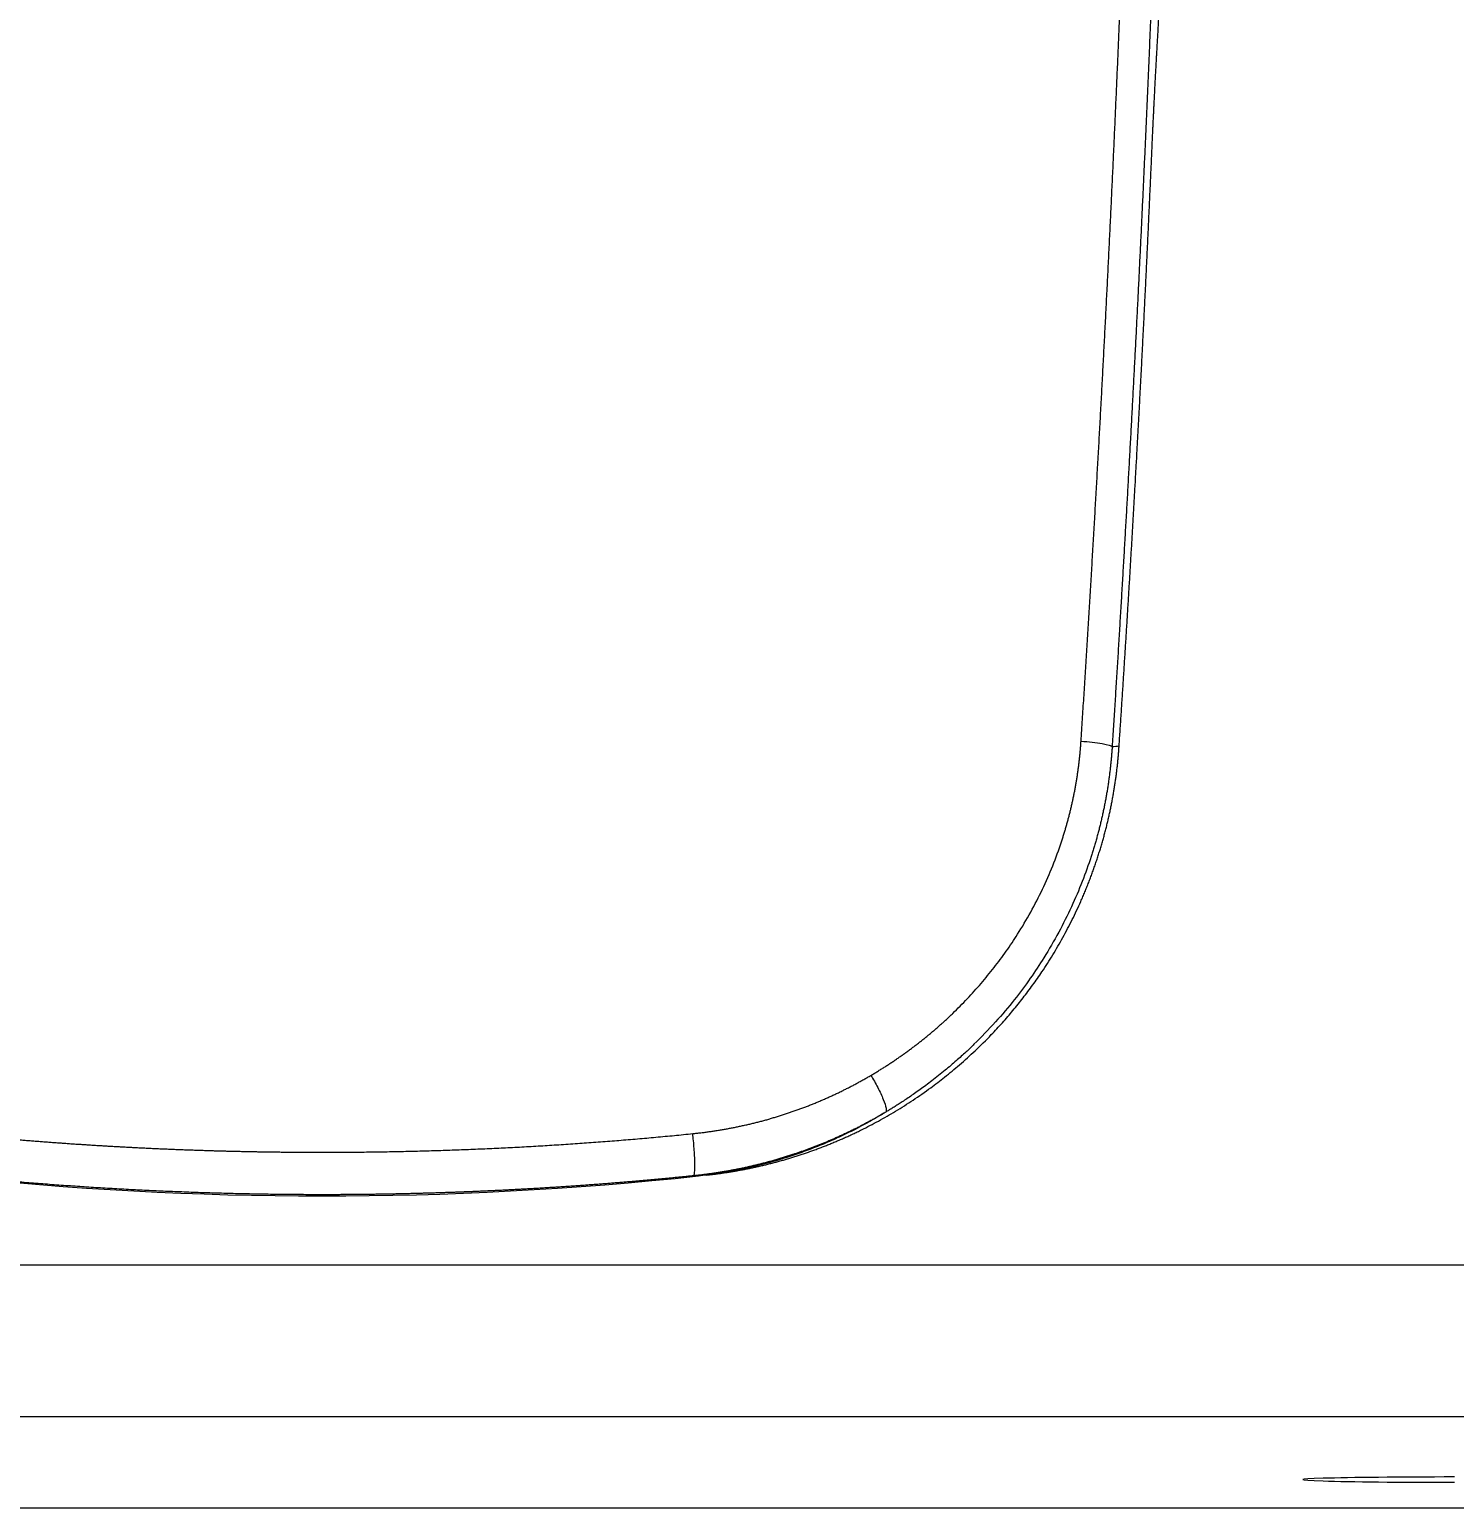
# Model space of a CAD drawing. Header units: millimetres. Extents: x 14183 to 14777, y -4239 to -3399.
# Drawn here: x 14407.96 to 14417.36, y -3938.98 to -3929.22 of the extents above; entities that cross this region are included whole.
import ezdxf

# ---------------------------------------------------------------- set-up
doc = ezdxf.new("R2010")
doc.units = ezdxf.units.MM
doc.header["$LTSCALE"] = 0.1
doc.layers.get('0').update_dxf_attribs({"lineweight": 15})
doc.layers.add('DIM', color=3, linetype='Continuous', lineweight=9)
doc.styles.add('ARIAL', font='arial.ttf')
doc.dimstyles.new('사본 ISO-25', dxfattribs={"dimtxt": 4, "dimasz": 3.5, "dimexe": 0.5, "dimexo": 0.625, "dimgap": 1.5, "dimtad": 1, "dimtih": 1, "dimtoh": 1, "dimdec": 1, "dimlfac": 4, "dimdsep": 46, "dimtxsty": 'ARIAL', "dimcen": 0, "dimclrd": 3, "dimclre": 3, "dimclrt": 3, "dimadec": 1, "dimazin": 0, "dimtfac": 1, "dimtdec": 1, "dimtmove": 0, "dimatfit": 3, "dimfxl": 1.25, "dimtfill": 1, "dimarcsym": 0})

# ---------------------------------------------------------------- blocks, each defined once
blk = doc.blocks.new('*D59')
at = {"layer": 'Defpoints', "color": 0, "transparency": 16777216}
for p in [(14392.1947, -3643.2869), (14495.7345, -4145.3429), (14510.029, -4145.3429)]:
    blk.add_point(p, dxfattribs=at)
at = {"layer": 'DIM', "color": 3, "lineweight": -2, "transparency": 16777216}
for p, q in [((14392.8197, -3643.2869), (14510.529, -3643.2869)), ((14510.029, -3646.7869), (14510.029, -3891.3741)), ((14510.029, -4141.8429), (14510.029, -3899.6183)), ((14496.3595, -4145.3429), (14510.529, -4145.3429))]:
    blk.add_line(p, q, dxfattribs=at)
at = {"layer": 'DIM', "color": 3, "transparency": 16777216}
for points in [[(14509.4457, -3646.7869), (14510.6124, -3646.7869), (14510.029, -3643.2869)], [(14509.4457, -4141.8429), (14510.6124, -4141.8429), (14510.029, -4145.3429)]]:
    blk.add_solid(points, dxfattribs=at)
at = {"layer": 'DIM', "color": 3, "transparency": 16777216, "insert": (14510.029, -3895.4962), "char_height": 4, "attachment_point": 5, "style": 'ARIAL', "bg_fill": 3, "box_fill_scale": 1.1, "bg_fill_color": 256, "bg_fill_true_color": 13158600, "bg_fill_transparency": 0}
blk.add_mtext('(2280)', dxfattribs=at)
blk = doc.blocks.new('*D47')
at = {"layer": 'Defpoints', "color": 0, "transparency": 16777216}
for p in [(14421.268, -3911.1458), (14376.6312, -4145.3429), (14472.5793, -4145.3429)]:
    blk.add_point(p, dxfattribs=at)
at = {"layer": 'DIM', "color": 3, "lineweight": -2, "transparency": 16777216}
for p, q in [((14421.893, -3911.1458), (14473.0793, -3911.1458)), ((14472.5793, -3914.6458), (14472.5793, -4024.7021)), ((14472.5793, -4141.8429), (14472.5793, -4031.7866)), ((14377.2562, -4145.3429), (14473.0793, -4145.3429))]:
    blk.add_line(p, q, dxfattribs=at)
at = {"layer": 'DIM', "color": 3, "transparency": 16777216}
for points in [[(14471.9959, -3914.6458), (14473.1626, -3914.6458), (14472.5793, -3911.1458)], [(14471.9959, -4141.8429), (14473.1626, -4141.8429), (14472.5793, -4145.3429)]]:
    blk.add_solid(points, dxfattribs=at)
at = {"layer": 'DIM', "color": 3, "transparency": 16777216, "insert": (14472.5793, -4028.2444), "char_height": 4, "attachment_point": 5, "style": 'ARIAL', "bg_fill": 3, "box_fill_scale": 1.1, "bg_fill_color": 256, "bg_fill_true_color": 13158600, "bg_fill_transparency": 0}
blk.add_mtext('977.5', dxfattribs=at)

msp = doc.modelspace()

# ---------------------------------------------------------------- dimensions: what is measured, and where the dimension line sits
at = {"layer": 'DIM'}
dim = msp.add_linear_dim(base=(14510.029, -4145.3429), p1=(14392.1947, -3643.2869), p2=(14495.7345, -4145.3429), angle=90, text='(2280)', dimstyle='사본 ISO-25', override={"dimtad": 0}, dxfattribs=at)
dim.commit()
dim.dimension.update_dxf_attribs({"geometry": '*D59', "text_midpoint": (14510.029, -3895.4962), "dimtype": 160})

# ---------------------------------------------------------------- next in the draw order: linework, layer by layer
at = {"linetype": 'Continuous', "lineweight": 13}
for p, q in [((14420.5986, -3937.3689), (14300.239, -3937.3689)), ((14420.5986, -3937.3689), (14300.239, -3937.3689)), ((14300.239, -3938.3687), (14420.5986, -3938.3687)), ((14423.6599, -3938.9734), (14390.2113, -3938.9734))]:
    msp.add_line(p, q, dxfattribs=at)
msp.add_arc((14409.8902, -3913.5381), 23.3751, 263.88858, 276.09294, dxfattribs=at)
msp.add_ellipse((14417.3596, -3938.7854), major_axis=(1, 0), ratio=0.017452, start_param=1.570796, end_param=4.712389, dxfattribs=at)
msp.add_ellipse((14417.3596, -3938.7854), major_axis=(1, 0), ratio=0.017452, start_param=1.570796, end_param=4.712389, dxfattribs=at)
for points, knots in [([(14414.8954, -3933.9114), (14414.897, -3933.8876), (14414.9, -3933.8401), (14414.9046, -3933.7687), (14414.9092, -3933.6974), (14414.9138, -3933.626), (14414.9183, -3933.5546), (14414.9228, -3933.4832), (14414.9273, -3933.4117), (14414.9318, -3933.3403), (14414.9362, -3933.2689), (14414.9406, -3933.1974), (14414.945, -3933.1259), (14414.9494, -3933.0544), (14414.9537, -3932.9829), (14414.958, -3932.9114), (14414.9623, -3932.8399), (14414.9666, -3932.7683), (14414.9708, -3932.6967), (14414.975, -3932.6252), (14414.9792, -3932.5536), (14414.9834, -3932.482), (14414.9875, -3932.4103), (14414.9916, -3932.3387), (14414.9957, -3932.2671), (14414.9998, -3932.1954), (14415.0038, -3932.1237), (14415.0079, -3932.052), (14415.0119, -3931.9803), (14415.0158, -3931.9086), (14415.0198, -3931.8369), (14415.0237, -3931.7652), (14415.0276, -3931.6934), (14415.0315, -3931.6216), (14415.0353, -3931.5499), (14415.0391, -3931.4781), (14415.0429, -3931.4063), (14415.0467, -3931.3344), (14415.0505, -3931.2626), (14415.0542, -3931.1908), (14415.0579, -3931.1189), (14415.0616, -3931.047), (14415.0652, -3930.9752), (14415.0689, -3930.9033), (14415.0725, -3930.8314), (14415.076, -3930.7594), (14415.0796, -3930.6875), (14415.0831, -3930.6156), (14415.0866, -3930.5436), (14415.0901, -3930.4716), (14415.0936, -3930.3996), (14415.097, -3930.3276), (14415.1004, -3930.2556), (14415.1038, -3930.1836), (14415.1072, -3930.1116), (14415.1105, -3930.0395), (14415.1138, -3929.9675), (14415.1171, -3929.8954), (14415.1204, -3929.8233), (14415.1236, -3929.7512), (14415.1268, -3929.6791), (14415.13, -3929.607), (14415.1332, -3929.5349), (14415.1363, -3929.4628), (14415.1394, -3929.3906), (14415.1425, -3929.3184), (14415.1456, -3929.2463), (14415.1486, -3929.1741), (14415.1517, -3929.1019), (14415.1546, -3929.0297), (14415.1576, -3928.9574), (14415.1606, -3928.8852), (14415.1635, -3928.813), (14415.1664, -3928.7407), (14415.1693, -3928.6684), (14415.1721, -3928.5962), (14415.1749, -3928.5239), (14415.1777, -3928.4516), (14415.1805, -3928.3793), (14415.1833, -3928.3069), (14415.186, -3928.2346), (14415.1887, -3928.1623), (14415.1914, -3928.0899), (14415.194, -3928.0175), (14415.1967, -3927.9452), (14415.1993, -3927.8728), (14415.2026, -3927.7801), (14415.2065, -3927.667), (14415.2111, -3927.5336), (14415.2157, -3927.4003), (14415.2201, -3927.2669), (14415.2245, -3927.1335), (14415.2287, -3927.0002), (14415.2329, -3926.8668), (14415.237, -3926.7334), (14415.241, -3926.6), (14415.245, -3926.4667), (14415.2488, -3926.3333), (14415.2526, -3926.1999), (14415.2563, -3926.0665), (14415.2599, -3925.9332), (14415.2634, -3925.7998), (14415.2668, -3925.6664), (14415.2702, -3925.5331), (14415.2735, -3925.3997), (14415.2766, -3925.2663), (14415.2797, -3925.133), (14415.2828, -3924.9996), (14415.2857, -3924.8663), (14415.2885, -3924.7329), (14415.2913, -3924.5996), (14415.294, -3924.4662), (14415.2966, -3924.3329), (14415.2991, -3924.1996), (14415.3015, -3924.0663), (14415.3039, -3923.9329), (14415.3061, -3923.7996), (14415.3083, -3923.6663), (14415.3104, -3923.533), (14415.3124, -3923.3997), (14415.3144, -3923.2665), (14415.3162, -3923.1332), (14415.318, -3922.9999), (14415.3197, -3922.8667), (14415.3213, -3922.7334), (14415.3228, -3922.6002), (14415.3242, -3922.4669), (14415.3255, -3922.3337), (14415.3268, -3922.2005), (14415.328, -3922.0673), (14415.3291, -3921.9341), (14415.3301, -3921.8009), (14415.3307, -3921.7122), (14415.331, -3921.6678)], [0, 0, 0, 0, 0.005857, 0.011715, 0.017574, 0.023433, 0.029293, 0.035153, 0.041014, 0.046875, 0.052737, 0.0586, 0.064463, 0.070327, 0.076191, 0.082056, 0.087922, 0.093788, 0.099655, 0.105522, 0.11139, 0.117259, 0.123128, 0.128997, 0.134868, 0.140739, 0.14661, 0.152482, 0.158355, 0.164228, 0.170102, 0.175976, 0.181851, 0.187727, 0.193603, 0.19948, 0.205358, 0.211236, 0.217114, 0.222994, 0.228873, 0.234754, 0.240635, 0.246517, 0.252399, 0.258282, 0.264165, 0.270049, 0.275934, 0.281819, 0.287705, 0.293591, 0.299479, 0.305366, 0.311255, 0.317143, 0.323033, 0.328923, 0.334814, 0.340705, 0.346597, 0.35249, 0.358383, 0.364277, 0.370171, 0.376066, 0.381962, 0.387858, 0.393755, 0.399652, 0.40555, 0.411449, 0.417349, 0.423248, 0.429149, 0.43505, 0.440952, 0.446854, 0.452757, 0.458661, 0.464565, 0.47047, 0.476376, 0.482282, 0.488189, 0.494096, 0.500004, 0.510886, 0.521768, 0.532649, 0.54353, 0.55441, 0.565289, 0.576168, 0.587046, 0.597923, 0.6088, 0.619677, 0.630553, 0.641428, 0.652302, 0.663176, 0.67405, 0.684923, 0.695795, 0.706667, 0.717538, 0.728409, 0.739279, 0.750148, 0.761017, 0.771886, 0.782754, 0.793621, 0.804488, 0.815354, 0.82622, 0.837085, 0.847949, 0.858814, 0.869677, 0.88054, 0.891403, 0.902265, 0.913126, 0.923987, 0.934848, 0.945708, 0.956567, 0.967426, 0.978285, 0.989143, 1, 1, 1, 1]), ([(14415.533, -3921.6624), (14415.5328, -3921.6865), (14415.5325, -3921.7348), (14415.532, -3921.8072), (14415.5315, -3921.8796), (14415.5309, -3921.952), (14415.5303, -3922.0244), (14415.5297, -3922.0968), (14415.5291, -3922.1692), (14415.5284, -3922.2416), (14415.5277, -3922.314), (14415.527, -3922.3864), (14415.5263, -3922.4588), (14415.5255, -3922.5312), (14415.5248, -3922.6036), (14415.524, -3922.676), (14415.5231, -3922.7485), (14415.5223, -3922.8209), (14415.5214, -3922.8933), (14415.5205, -3922.9657), (14415.5196, -3923.0381), (14415.5186, -3923.1105), (14415.5177, -3923.1829), (14415.5167, -3923.2553), (14415.5156, -3923.3277), (14415.5146, -3923.4001), (14415.5135, -3923.4725), (14415.5124, -3923.5449), (14415.5113, -3923.6173), (14415.5102, -3923.6897), (14415.509, -3923.7621), (14415.5078, -3923.8345), (14415.5066, -3923.9069), (14415.5053, -3923.9793), (14415.5041, -3924.0517), (14415.5028, -3924.1241), (14415.5015, -3924.1965), (14415.5001, -3924.2689), (14415.4988, -3924.3412), (14415.4974, -3924.4136), (14415.496, -3924.486), (14415.4945, -3924.5584), (14415.4931, -3924.6308), (14415.4916, -3924.7032), (14415.4901, -3924.7756), (14415.4886, -3924.848), (14415.487, -3924.9204), (14415.4854, -3924.9928), (14415.4838, -3925.0652), (14415.4822, -3925.1376), (14415.4805, -3925.21), (14415.4789, -3925.2824), (14415.4772, -3925.3547), (14415.4754, -3925.4271), (14415.4737, -3925.4995), (14415.4719, -3925.5719), (14415.4701, -3925.6443), (14415.4683, -3925.7167), (14415.4664, -3925.7891), (14415.4646, -3925.8615), (14415.4627, -3925.9338), (14415.4608, -3926.0062), (14415.4588, -3926.0786), (14415.4568, -3926.151), (14415.4548, -3926.2234), (14415.4528, -3926.2958), (14415.4508, -3926.3681), (14415.4487, -3926.4405), (14415.4466, -3926.5129), (14415.4445, -3926.5853), (14415.4424, -3926.6577), (14415.4402, -3926.73), (14415.438, -3926.8024), (14415.4358, -3926.8748), (14415.4336, -3926.9472), (14415.4313, -3927.0196), (14415.429, -3927.0919), (14415.4267, -3927.1643), (14415.4244, -3927.2367), (14415.422, -3927.3091), (14415.4197, -3927.3814), (14415.4173, -3927.4538), (14415.4148, -3927.5262), (14415.4124, -3927.5986), (14415.4099, -3927.6709), (14415.4074, -3927.7433), (14415.4041, -3927.8361), (14415.4001, -3927.9495), (14415.3953, -3928.0833), (14415.3904, -3928.217), (14415.3854, -3928.3508), (14415.3803, -3928.4845), (14415.3752, -3928.6182), (14415.37, -3928.7518), (14415.3646, -3928.8855), (14415.3592, -3929.0191), (14415.3537, -3929.1527), (14415.3482, -3929.2863), (14415.3425, -3929.4199), (14415.3368, -3929.5534), (14415.331, -3929.6869), (14415.3251, -3929.8204), (14415.3191, -3929.9539), (14415.313, -3930.0873), (14415.3069, -3930.2208), (14415.3006, -3930.3542), (14415.2943, -3930.4876), (14415.2879, -3930.6209), (14415.2814, -3930.7543), (14415.2749, -3930.8876), (14415.2682, -3931.0209), (14415.2615, -3931.1541), (14415.2547, -3931.2874), (14415.2478, -3931.4206), (14415.2408, -3931.5538), (14415.2337, -3931.687), (14415.2266, -3931.8201), (14415.2193, -3931.9532), (14415.212, -3932.0864), (14415.2046, -3932.2194), (14415.1971, -3932.3525), (14415.1895, -3932.4855), (14415.1819, -3932.6185), (14415.1741, -3932.7515), (14415.1663, -3932.8845), (14415.1584, -3933.0175), (14415.1504, -3933.1504), (14415.1423, -3933.2833), (14415.1341, -3933.4161), (14415.1259, -3933.549), (14415.1175, -3933.6818), (14415.1091, -3933.8146), (14415.1034, -3933.9032), (14415.1006, -3933.9474)], [0, 0, 0, 0, 0.005884, 0.011767, 0.017651, 0.023534, 0.029418, 0.035301, 0.041184, 0.047067, 0.052949, 0.058832, 0.064715, 0.070597, 0.076479, 0.082362, 0.088244, 0.094126, 0.100008, 0.105889, 0.111771, 0.117653, 0.123535, 0.129416, 0.135298, 0.141179, 0.14706, 0.152942, 0.158823, 0.164704, 0.170585, 0.176467, 0.182348, 0.188229, 0.19411, 0.199991, 0.205872, 0.211753, 0.217634, 0.223515, 0.229396, 0.235277, 0.241158, 0.247039, 0.252921, 0.258802, 0.264683, 0.270564, 0.276445, 0.282326, 0.288208, 0.294089, 0.29997, 0.305852, 0.311733, 0.317615, 0.323497, 0.329378, 0.33526, 0.341142, 0.347024, 0.352906, 0.358788, 0.36467, 0.370552, 0.376435, 0.382317, 0.3882, 0.394083, 0.399966, 0.405849, 0.411732, 0.417615, 0.423498, 0.429382, 0.435265, 0.441149, 0.447033, 0.452917, 0.458802, 0.464686, 0.470571, 0.476455, 0.48234, 0.488226, 0.494111, 0.499996, 0.510879, 0.52176, 0.532641, 0.543521, 0.5544, 0.565278, 0.576155, 0.587031, 0.597907, 0.608782, 0.619656, 0.630529, 0.641402, 0.652275, 0.663146, 0.674017, 0.684888, 0.695758, 0.706627, 0.717496, 0.728364, 0.739232, 0.7501, 0.760967, 0.771834, 0.782701, 0.793567, 0.804433, 0.815299, 0.826164, 0.837029, 0.847894, 0.858759, 0.869624, 0.880489, 0.891353, 0.902218, 0.913082, 0.923947, 0.934811, 0.945676, 0.95654, 0.967405, 0.97827, 0.989135, 1, 1, 1, 1]), ([(14413.5083, -3936.1174), (14413.512, -3936.1152), (14413.5194, -3936.1108), (14413.5305, -3936.1042), (14413.5416, -3936.0975), (14413.5526, -3936.0908), (14413.5636, -3936.0841), (14413.5746, -3936.0773), (14413.5855, -3936.0704), (14413.5964, -3936.0635), (14413.6073, -3936.0566), (14413.6181, -3936.0496), (14413.6288, -3936.0426), (14413.6396, -3936.0355), (14413.6503, -3936.0284), (14413.661, -3936.0213), (14413.6716, -3936.0141), (14413.6822, -3936.0069), (14413.6927, -3935.9996), (14413.7033, -3935.9923), (14413.7137, -3935.9849), (14413.7242, -3935.9775), (14413.7346, -3935.97), (14413.745, -3935.9625), (14413.7553, -3935.955), (14413.7656, -3935.9474), (14413.7759, -3935.9398), (14413.7861, -3935.9321), (14413.7963, -3935.9244), (14413.8064, -3935.9166), (14413.8165, -3935.9088), (14413.8266, -3935.901), (14413.8367, -3935.8931), (14413.8467, -3935.8852), (14413.8566, -3935.8772), (14413.8666, -3935.8692), (14413.8765, -3935.8611), (14413.8863, -3935.853), (14413.8962, -3935.8449), (14413.9059, -3935.8367), (14413.9157, -3935.8284), (14413.9254, -3935.8202), (14413.9351, -3935.8118), (14413.9447, -3935.8035), (14413.9543, -3935.7951), (14413.9639, -3935.7866), (14413.9734, -3935.7781), (14413.9829, -3935.7696), (14413.9924, -3935.761), (14414.0018, -3935.7523), (14414.0112, -3935.7437), (14414.0205, -3935.735), (14414.0298, -3935.7262), (14414.0391, -3935.7174), (14414.0782, -3935.68), (14414.1451, -3935.6125), (14414.2362, -3935.5116), (14414.3219, -3935.407), (14414.4023, -3935.2986), (14414.4839, -3935.1767), (14414.5646, -3935.0407), (14414.642, -3934.8899), (14414.7097, -3934.7348), (14414.7514, -3934.6206), (14414.7743, -3934.5503), (14414.7822, -3934.5253), (14414.7898, -3934.5002), (14414.7972, -3934.4752), (14414.8043, -3934.45), (14414.8111, -3934.4249), (14414.8177, -3934.3996), (14414.8241, -3934.3744), (14414.8302, -3934.349), (14414.836, -3934.3237), (14414.8416, -3934.2983), (14414.847, -3934.2728), (14414.8521, -3934.2473), (14414.8569, -3934.2217), (14414.8615, -3934.1961), (14414.8659, -3934.1705), (14414.87, -3934.1448), (14414.8738, -3934.119), (14414.8774, -3934.0933), (14414.8807, -3934.0674), (14414.8838, -3934.0415), (14414.8866, -3934.0156), (14414.8892, -3933.9896), (14414.8915, -3933.9636), (14414.8936, -3933.9375), (14414.8948, -3933.9201), (14414.8954, -3933.9114)], [0, 0, 0, 0, 0.004777, 0.00955, 0.014321, 0.019088, 0.023852, 0.028614, 0.033373, 0.03813, 0.042884, 0.047635, 0.052384, 0.057131, 0.061875, 0.066618, 0.071358, 0.076097, 0.080834, 0.085569, 0.090302, 0.095034, 0.099765, 0.104494, 0.109221, 0.113948, 0.118673, 0.123398, 0.128121, 0.132844, 0.137566, 0.142287, 0.147008, 0.151728, 0.156448, 0.161167, 0.165887, 0.170606, 0.175325, 0.180045, 0.184764, 0.189484, 0.194204, 0.198925, 0.203646, 0.208367, 0.21309, 0.217813, 0.222537, 0.227262, 0.231988, 0.236715, 0.241444, 0.246174, 0.250905, 0.301454, 0.351662, 0.401639, 0.451496, 0.501343, 0.564181, 0.626617, 0.688884, 0.751214, 0.760863, 0.770498, 0.780121, 0.789731, 0.799331, 0.80892, 0.8185, 0.828072, 0.837637, 0.847195, 0.856748, 0.866296, 0.87584, 0.885381, 0.894921, 0.90446, 0.913999, 0.923538, 0.93308, 0.942624, 0.952172, 0.961725, 0.971283, 0.980848, 0.99042, 1, 1, 1, 1]), ([(14414.8954, -3933.9114), (14414.9448, -3933.9155), (14415.0495, -3933.9277), (14415.0954, -3933.9419), (14415.1006, -3933.9474)], [0, 0, 0, 0, 0.499952, 1, 1, 1, 1]), ([(14415.1006, -3933.9474), (14415.1003, -3933.9521), (14415.0997, -3933.9614), (14415.0987, -3933.9753), (14415.0977, -3933.9893), (14415.0965, -3934.0033), (14415.0953, -3934.0173), (14415.0941, -3934.0314), (14415.0928, -3934.0454), (14415.0914, -3934.0595), (14415.0899, -3934.0736), (14415.0883, -3934.0877), (14415.0867, -3934.1018), (14415.0851, -3934.116), (14415.0833, -3934.1301), (14415.0815, -3934.1443), (14415.0796, -3934.1584), (14415.0776, -3934.1726), (14415.0756, -3934.1868), (14415.0735, -3934.201), (14415.0713, -3934.2152), (14415.069, -3934.2295), (14415.0667, -3934.2437), (14415.0643, -3934.258), (14415.0618, -3934.2722), (14415.0593, -3934.2865), (14415.0566, -3934.3008), (14415.0539, -3934.3151), (14415.0512, -3934.3294), (14415.0483, -3934.3437), (14415.0454, -3934.358), (14415.0424, -3934.3723), (14415.0393, -3934.3866), (14415.0362, -3934.4009), (14415.0329, -3934.4153), (14415.0296, -3934.4296), (14415.0263, -3934.4439), (14415.0228, -3934.4583), (14415.0193, -3934.4726), (14415.0157, -3934.4869), (14415.012, -3934.5013), (14415.0083, -3934.5156), (14415.0044, -3934.53), (14415.0005, -3934.5443), (14414.9965, -3934.5586), (14414.9925, -3934.573), (14414.9883, -3934.5873), (14414.9841, -3934.6017), (14414.9798, -3934.616), (14414.9754, -3934.6303), (14414.971, -3934.6446), (14414.9665, -3934.6589), (14414.9455, -3934.724), (14414.9038, -3934.8406), (14414.8327, -3935.0076), (14414.7485, -3935.1758), (14414.6571, -3935.3329), (14414.5588, -3935.4811), (14414.453, -3935.6229), (14414.3296, -3935.7692), (14414.221, -3935.8822), (14414.1332, -3935.9659), (14414.0697, -3936.0233), (14413.9951, -3936.0869), (14413.9275, -3936.1408), (14413.872, -3936.1827), (14413.8336, -3936.2108), (14413.7974, -3936.2365), (14413.7633, -3936.26), (14413.7314, -3936.2813), (14413.7018, -3936.3006), (14413.6746, -3936.318), (14413.6498, -3936.3334), (14413.6275, -3936.3471), (14413.6133, -3936.3556), (14413.6067, -3936.3596)], [0, 0, 0, 0, 0.004708, 0.009425, 0.01415, 0.018883, 0.023624, 0.028374, 0.033131, 0.037897, 0.042671, 0.047453, 0.052243, 0.057041, 0.061847, 0.066661, 0.071483, 0.076313, 0.081151, 0.085997, 0.09085, 0.095712, 0.100581, 0.105458, 0.110342, 0.115234, 0.120134, 0.125042, 0.129957, 0.134879, 0.139809, 0.144747, 0.149692, 0.154644, 0.159604, 0.164571, 0.169545, 0.174527, 0.179516, 0.184512, 0.189515, 0.194525, 0.199542, 0.204567, 0.209598, 0.214636, 0.219681, 0.224733, 0.229792, 0.234858, 0.23993, 0.245009, 0.250094, 0.309237, 0.370703, 0.434456, 0.500442, 0.555525, 0.615577, 0.680559, 0.750387, 0.775144, 0.804183, 0.837484, 0.875017, 0.89218, 0.9083, 0.92338, 0.93742, 0.950425, 0.962396, 0.973336, 0.983248, 0.992135, 1, 1, 1, 1]), ([(14412.3326, -3936.5019), (14412.3371, -3936.5014), (14412.3462, -3936.5005), (14412.3598, -3936.499), (14412.3733, -3936.4975), (14412.3869, -3936.4959), (14412.4004, -3936.4942), (14412.4139, -3936.4925), (14412.4274, -3936.4907), (14412.4409, -3936.4889), (14412.4544, -3936.487), (14412.4679, -3936.485), (14412.4813, -3936.483), (14412.4948, -3936.4808), (14412.5082, -3936.4787), (14412.5217, -3936.4765), (14412.5351, -3936.4742), (14412.5485, -3936.4718), (14412.5619, -3936.4694), (14412.5752, -3936.4669), (14412.5886, -3936.4644), (14412.602, -3936.4618), (14412.6153, -3936.4591), (14412.6286, -3936.4564), (14412.6419, -3936.4536), (14412.6552, -3936.4507), (14412.6685, -3936.4478), (14412.6818, -3936.4448), (14412.6951, -3936.4418), (14412.7083, -3936.4387), (14412.7216, -3936.4355), (14412.7348, -3936.4323), (14412.748, -3936.429), (14412.7612, -3936.4256), (14412.7744, -3936.4222), (14412.7876, -3936.4187), (14412.8008, -3936.4152), (14412.8139, -3936.4116), (14412.8271, -3936.4079), (14412.8402, -3936.4041), (14412.8533, -3936.4003), (14412.8664, -3936.3965), (14412.8795, -3936.3926), (14412.8926, -3936.3886), (14412.9057, -3936.3845), (14412.9187, -3936.3804), (14412.9318, -3936.3762), (14412.949, -3936.3706), (14412.9704, -3936.3635), (14412.9959, -3936.3547), (14413.0213, -3936.3457), (14413.0466, -3936.3365), (14413.0718, -3936.327), (14413.0969, -3936.3174), (14413.1219, -3936.3075), (14413.1468, -3936.2973), (14413.1716, -3936.2869), (14413.1963, -3936.2763), (14413.2209, -3936.2655), (14413.2454, -3936.2544), (14413.2698, -3936.2431), (14413.2941, -3936.2316), (14413.3183, -3936.2198), (14413.3424, -3936.2078), (14413.3664, -3936.1956), (14413.3903, -3936.1832), (14413.4141, -3936.1705), (14413.4378, -3936.1576), (14413.4614, -3936.1444), (14413.4849, -3936.1311), (14413.5005, -3936.122), (14413.5083, -3936.1174)], [0, 0, 0, 0, 0.010905, 0.021806, 0.032704, 0.043599, 0.054492, 0.065382, 0.07627, 0.087156, 0.09804, 0.108923, 0.119805, 0.130686, 0.141566, 0.152446, 0.163326, 0.174206, 0.185086, 0.195966, 0.206847, 0.21773, 0.228613, 0.239499, 0.250386, 0.261275, 0.272166, 0.28306, 0.293956, 0.304856, 0.315758, 0.326664, 0.337574, 0.348488, 0.359407, 0.370329, 0.381256, 0.392189, 0.403126, 0.414069, 0.425018, 0.435972, 0.446933, 0.4579, 0.468874, 0.479854, 0.490842, 0.501837, 0.52349, 0.545131, 0.566761, 0.588383, 0.609997, 0.631606, 0.653212, 0.674817, 0.696422, 0.71803, 0.739642, 0.76126, 0.782886, 0.804522, 0.82617, 0.847832, 0.869509, 0.891203, 0.912916, 0.934651, 0.956409, 0.978191, 1, 1, 1, 1]), ([(14413.5083, -3936.1174), (14413.5233, -3936.1424), (14413.5545, -3936.1975), (14413.593, -3936.2794), (14413.6119, -3936.3387), (14413.6101, -3936.3558), (14413.6067, -3936.3596)], [0, 0, 0, 0, 0.250002, 0.500005, 0.750007, 1, 1, 1, 1]), ([(14413.6067, -3936.3596), (14413.6028, -3936.3619), (14413.5951, -3936.3665), (14413.5835, -3936.3733), (14413.5719, -3936.3801), (14413.5603, -3936.3867), (14413.5486, -3936.3934), (14413.537, -3936.3999), (14413.5254, -3936.4064), (14413.5138, -3936.4128), (14413.5022, -3936.4192), (14413.4906, -3936.4255), (14413.4789, -3936.4317), (14413.4673, -3936.4379), (14413.4557, -3936.444), (14413.4441, -3936.45), (14413.4325, -3936.456), (14413.4209, -3936.4619), (14413.4093, -3936.4677), (14413.3978, -3936.4735), (14413.3862, -3936.4792), (14413.3746, -3936.4849), (14413.363, -3936.4905), (14413.3515, -3936.496), (14413.3399, -3936.5014), (14413.3284, -3936.5069), (14413.3168, -3936.5122), (14413.3053, -3936.5175), (14413.2938, -3936.5227), (14413.2823, -3936.5279), (14413.2708, -3936.533), (14413.2593, -3936.538), (14413.2478, -3936.543), (14413.2363, -3936.5479), (14413.2249, -3936.5528), (14413.2134, -3936.5576), (14413.202, -3936.5623), (14413.1906, -3936.567), (14413.1792, -3936.5716), (14413.1678, -3936.5762), (14413.1564, -3936.5807), (14413.145, -3936.5852), (14413.1337, -3936.5896), (14413.1223, -3936.5939), (14413.111, -3936.5982), (14413.0997, -3936.6024), (14413.0884, -3936.6066), (14413.0771, -3936.6107), (14413.0659, -3936.6148), (14413.0546, -3936.6188), (14413.0434, -3936.6227), (14413.0322, -3936.6266), (14413.021, -3936.6305), (14413.0098, -3936.6343), (14412.9931, -3936.6399), (14412.9707, -3936.6472), (14412.9428, -3936.6561), (14412.9149, -3936.6647), (14412.8869, -3936.6729), (14412.859, -3936.6809), (14412.8312, -3936.6886), (14412.8033, -3936.696), (14412.7755, -3936.7032), (14412.7477, -3936.71), (14412.72, -3936.7166), (14412.6923, -3936.7229), (14412.6646, -3936.7289), (14412.637, -3936.7346), (14412.6095, -3936.7401), (14412.582, -3936.7453), (14412.5546, -3936.7502), (14412.5272, -3936.7549), (14412.5, -3936.7593), (14412.4727, -3936.7635), (14412.4456, -3936.7673), (14412.4185, -3936.771), (14412.3916, -3936.7744), (14412.3647, -3936.7775), (14412.3467, -3936.7794), (14412.3378, -3936.7803)], [0, 0, 0, 0, 0.010056, 0.020088, 0.030095, 0.040078, 0.050036, 0.059969, 0.069878, 0.079762, 0.089621, 0.099455, 0.109265, 0.119049, 0.128809, 0.138543, 0.148252, 0.157937, 0.167596, 0.177229, 0.186838, 0.196421, 0.205979, 0.215512, 0.225019, 0.2345, 0.243957, 0.253387, 0.262792, 0.272172, 0.281526, 0.290854, 0.300157, 0.309434, 0.318686, 0.327911, 0.337111, 0.346285, 0.355434, 0.364556, 0.373653, 0.382724, 0.391769, 0.400788, 0.409782, 0.418749, 0.427691, 0.436606, 0.445496, 0.45436, 0.463197, 0.472009, 0.480795, 0.489555, 0.498289, 0.520124, 0.541882, 0.563563, 0.585165, 0.606689, 0.628133, 0.649497, 0.67078, 0.691983, 0.713104, 0.734143, 0.755099, 0.775973, 0.796763, 0.81747, 0.838092, 0.85863, 0.879083, 0.899451, 0.919733, 0.939929, 0.960039, 0.980063, 1, 1, 1, 1]), ([(14407.4404, -3936.5011), (14407.4512, -3936.5022), (14407.4729, -3936.5044), (14407.5053, -3936.5076), (14407.5377, -3936.5108), (14407.5701, -3936.514), (14407.6026, -3936.5171), (14407.635, -3936.5201), (14407.6675, -3936.5231), (14407.7, -3936.5261), (14407.7324, -3936.529), (14407.7649, -3936.5319), (14407.7974, -3936.5347), (14407.8299, -3936.5375), (14407.8623, -3936.5403), (14407.8948, -3936.543), (14407.9273, -3936.5456), (14407.9599, -3936.5482), (14407.9924, -3936.5508), (14408.0249, -3936.5533), (14408.0574, -3936.5558), (14408.0899, -3936.5582), (14408.1225, -3936.5606), (14408.155, -3936.563), (14408.1876, -3936.5653), (14408.2201, -3936.5676), (14408.2527, -3936.5698), (14408.2852, -3936.5719), (14408.3178, -3936.5741), (14408.3504, -3936.5762), (14408.383, -3936.5782), (14408.4155, -3936.5802), (14408.4481, -3936.5822), (14408.4807, -3936.5841), (14408.5133, -3936.5859), (14408.5459, -3936.5878), (14408.5785, -3936.5895), (14408.6112, -3936.5913), (14408.6438, -3936.593), (14408.6764, -3936.5946), (14408.709, -3936.5962), (14408.7417, -3936.5978), (14408.7743, -3936.5993), (14408.8069, -3936.6008), (14408.8396, -3936.6022), (14408.8722, -3936.6036), (14408.9049, -3936.6049), (14408.9376, -3936.6062), (14408.9702, -3936.6075), (14409.0029, -3936.6087), (14409.0356, -3936.6098), (14409.0682, -3936.611), (14409.1009, -3936.612), (14409.1336, -3936.6131), (14409.1663, -3936.6141), (14409.199, -3936.615), (14409.2317, -3936.6159), (14409.2644, -3936.6168), (14409.2971, -3936.6176), (14409.3298, -3936.6183), (14409.3625, -3936.6191), (14409.3953, -3936.6198), (14409.428, -3936.6204), (14409.4607, -3936.621), (14409.4934, -3936.6215), (14409.5262, -3936.6221), (14409.5589, -3936.6225), (14409.5917, -3936.6229), (14409.6244, -3936.6233), (14409.6572, -3936.6237), (14409.6899, -3936.6239), (14409.7227, -3936.6242), (14409.7554, -3936.6244), (14409.7882, -3936.6245), (14409.821, -3936.6247), (14409.8537, -3936.6247), (14409.8961, -3936.6248), (14409.9479, -3936.6247), (14410.0094, -3936.6245), (14410.0708, -3936.6241), (14410.1322, -3936.6236), (14410.1936, -3936.6229), (14410.255, -3936.6221), (14410.3164, -3936.6211), (14410.3777, -3936.6199), (14410.4391, -3936.6186), (14410.5004, -3936.6172), (14410.5617, -3936.6156), (14410.623, -3936.6138), (14410.6843, -3936.6119), (14410.7456, -3936.6098), (14410.8069, -3936.6076), (14410.8681, -3936.6052), (14410.9293, -3936.6027), (14410.9905, -3936.6), (14411.0517, -3936.5972), (14411.1129, -3936.5942), (14411.1741, -3936.5911), (14411.2352, -3936.5878), (14411.2964, -3936.5843), (14411.3575, -3936.5807), (14411.4186, -3936.5769), (14411.4796, -3936.573), (14411.5407, -3936.5689), (14411.6017, -3936.5647), (14411.6627, -3936.5603), (14411.7237, -3936.5558), (14411.7847, -3936.5511), (14411.8457, -3936.5463), (14411.9066, -3936.5413), (14411.9675, -3936.5361), (14412.0284, -3936.5308), (14412.0893, -3936.5253), (14412.1502, -3936.5197), (14412.211, -3936.5139), (14412.2718, -3936.508), (14412.3123, -3936.5039), (14412.3326, -3936.5019)], [0, 0, 0, 0, 0.006669, 0.013338, 0.020006, 0.026674, 0.033342, 0.040009, 0.046676, 0.053342, 0.060008, 0.066674, 0.07334, 0.080005, 0.08667, 0.093334, 0.099999, 0.106663, 0.113327, 0.119991, 0.126655, 0.133319, 0.139982, 0.146645, 0.153308, 0.159971, 0.166634, 0.173297, 0.17996, 0.186623, 0.193286, 0.199948, 0.206611, 0.213274, 0.219937, 0.2266, 0.233263, 0.239926, 0.246589, 0.253252, 0.259915, 0.266579, 0.273242, 0.279906, 0.28657, 0.293234, 0.299899, 0.306563, 0.313228, 0.319893, 0.326558, 0.333224, 0.33989, 0.346556, 0.353223, 0.35989, 0.366557, 0.373225, 0.379893, 0.386561, 0.39323, 0.399899, 0.406569, 0.413239, 0.41991, 0.426581, 0.433253, 0.439925, 0.446597, 0.453271, 0.459945, 0.466619, 0.473294, 0.479969, 0.486646, 0.493323, 0.5, 0.51252, 0.525037, 0.537553, 0.550066, 0.562578, 0.575087, 0.587595, 0.600101, 0.612606, 0.625109, 0.63761, 0.650111, 0.66261, 0.675108, 0.687605, 0.700102, 0.712597, 0.725092, 0.737586, 0.75008, 0.762573, 0.775066, 0.787559, 0.800052, 0.812544, 0.825037, 0.83753, 0.850023, 0.862517, 0.875011, 0.887506, 0.900001, 0.912497, 0.924994, 0.937492, 0.949991, 0.962491, 0.974993, 0.987496, 1, 1, 1, 1]), ([(14412.3378, -3936.7803), (14412.3406, -3936.7792), (14412.3456, -3936.7652), (14412.3476, -3936.6987), (14412.3425, -3936.5995), (14412.336, -3936.5322), (14412.3326, -3936.5019)], [0, 0, 0, 0, 0.250008, 0.50005, 0.750091, 1, 1, 1, 1]), ([(14412.3378, -3936.7803), (14412.327, -3936.7814), (14412.3055, -3936.7836), (14412.2732, -3936.7869), (14412.2409, -3936.7901), (14412.2086, -3936.7932), (14412.1763, -3936.7963), (14412.1439, -3936.7994), (14412.1116, -3936.8024), (14412.0792, -3936.8054), (14412.0468, -3936.8084), (14412.0145, -3936.8113), (14411.982, -3936.8141), (14411.9496, -3936.8169), (14411.9172, -3936.8197), (14411.8848, -3936.8224), (14411.8523, -3936.8251), (14411.8199, -3936.8277), (14411.7874, -3936.8303), (14411.7549, -3936.8329), (14411.7224, -3936.8354), (14411.6899, -3936.8378), (14411.6574, -3936.8402), (14411.6249, -3936.8426), (14411.5923, -3936.8449), (14411.5598, -3936.8472), (14411.5272, -3936.8495), (14411.4946, -3936.8517), (14411.4621, -3936.8538), (14411.4295, -3936.8559), (14411.3969, -3936.858), (14411.3642, -3936.86), (14411.3316, -3936.862), (14411.299, -3936.8639), (14411.2663, -3936.8658), (14411.2337, -3936.8676), (14411.201, -3936.8694), (14411.1683, -3936.8712), (14411.1356, -3936.8729), (14411.1029, -3936.8746), (14411.0702, -3936.8762), (14411.0375, -3936.8778), (14411.0048, -3936.8793), (14410.972, -3936.8808), (14410.9393, -3936.8822), (14410.9065, -3936.8836), (14410.8738, -3936.885), (14410.841, -3936.8863), (14410.8082, -3936.8876), (14410.7754, -3936.8888), (14410.7426, -3936.89), (14410.7098, -3936.8911), (14410.677, -3936.8922), (14410.6441, -3936.8932), (14410.6113, -3936.8942), (14410.5784, -3936.8952), (14410.5456, -3936.8961), (14410.5127, -3936.897), (14410.4798, -3936.8978), (14410.4469, -3936.8986), (14410.414, -3936.8993), (14410.3811, -3936.9), (14410.3482, -3936.9007), (14410.3153, -3936.9013), (14410.2823, -3936.9018), (14410.2494, -3936.9023), (14410.2164, -3936.9028), (14410.1835, -3936.9032), (14410.1505, -3936.9036), (14410.1175, -3936.9039), (14410.0845, -3936.9042), (14410.0515, -3936.9044), (14410.0185, -3936.9046), (14409.9855, -3936.9048), (14409.9525, -3936.9049), (14409.9195, -3936.905), (14409.8768, -3936.905), (14409.8245, -3936.9049), (14409.7626, -3936.9047), (14409.7007, -3936.9043), (14409.6389, -3936.9037), (14409.5771, -3936.903), (14409.5153, -3936.9021), (14409.4535, -3936.9011), (14409.3918, -3936.8999), (14409.3301, -3936.8985), (14409.2685, -3936.897), (14409.2068, -3936.8953), (14409.1452, -3936.8935), (14409.0837, -3936.8916), (14409.0221, -3936.8894), (14408.9606, -3936.8871), (14408.8991, -3936.8847), (14408.8377, -3936.8821), (14408.7763, -3936.8793), (14408.715, -3936.8764), (14408.6536, -3936.8734), (14408.5923, -3936.8701), (14408.5311, -3936.8668), (14408.4699, -3936.8632), (14408.4087, -3936.8595), (14408.3475, -3936.8557), (14408.2864, -3936.8517), (14408.2254, -3936.8475), (14408.1643, -3936.8432), (14408.1033, -3936.8388), (14408.0424, -3936.8342), (14407.9815, -3936.8294), (14407.9206, -3936.8245), (14407.8598, -3936.8194), (14407.799, -3936.8142), (14407.7382, -3936.8088), (14407.6775, -3936.8033), (14407.6169, -3936.7976), (14407.5563, -3936.7917), (14407.4957, -3936.7857), (14407.4553, -3936.7816), (14407.4351, -3936.7795)], [0, 0, 0, 0, 0.006627, 0.013255, 0.019884, 0.026514, 0.033144, 0.039776, 0.046408, 0.053041, 0.059675, 0.06631, 0.072946, 0.079583, 0.086221, 0.092859, 0.099499, 0.106139, 0.112781, 0.119423, 0.126067, 0.132711, 0.139357, 0.146003, 0.152651, 0.159299, 0.165949, 0.1726, 0.179251, 0.185904, 0.192558, 0.199213, 0.205869, 0.212527, 0.219185, 0.225845, 0.232505, 0.239167, 0.24583, 0.252494, 0.25916, 0.265826, 0.272494, 0.279163, 0.285834, 0.292505, 0.299178, 0.305852, 0.312527, 0.319204, 0.325882, 0.332561, 0.339242, 0.345924, 0.352607, 0.359292, 0.365978, 0.372665, 0.379354, 0.386044, 0.392735, 0.399428, 0.406123, 0.412819, 0.419516, 0.426215, 0.432915, 0.439616, 0.44632, 0.453024, 0.459731, 0.466438, 0.473147, 0.479858, 0.486571, 0.493285, 0.5, 0.51259, 0.525175, 0.537754, 0.550328, 0.562896, 0.57546, 0.588018, 0.600571, 0.613119, 0.625662, 0.6382, 0.650734, 0.663263, 0.675787, 0.688306, 0.700821, 0.713331, 0.725837, 0.738339, 0.750837, 0.76333, 0.775819, 0.788304, 0.800786, 0.813263, 0.825736, 0.838206, 0.850672, 0.863134, 0.875593, 0.888049, 0.9005, 0.912949, 0.925394, 0.937836, 0.950275, 0.962711, 0.975143, 0.987573, 1, 1, 1, 1])]:
    msp.add_open_spline(points, degree=3, knots=knots, dxfattribs=at)
at = {"linetype": 'Continuous', "lineweight": 18}
for points, knots in [([(14415.3633, -3930.0106), (14415.3635, -3930.0054), (14415.364, -3929.9951), (14415.3647, -3929.9797), (14415.3654, -3929.9642), (14415.3661, -3929.9486), (14415.3668, -3929.933), (14415.3675, -3929.9174), (14415.3682, -3929.9017), (14415.3689, -3929.886), (14415.3697, -3929.8702), (14415.3704, -3929.8544), (14415.3712, -3929.8385), (14415.3719, -3929.8226), (14415.3727, -3929.8066), (14415.3735, -3929.7906), (14415.3743, -3929.7745), (14415.375, -3929.7584), (14415.3758, -3929.7422), (14415.3766, -3929.726), (14415.3775, -3929.7098), (14415.3783, -3929.6935), (14415.3791, -3929.6771), (14415.38, -3929.6607), (14415.3808, -3929.6443), (14415.3817, -3929.6278), (14415.3825, -3929.6113), (14415.3834, -3929.5947), (14415.3843, -3929.578), (14415.3851, -3929.5614), (14415.386, -3929.5446), (14415.3869, -3929.5279), (14415.3878, -3929.511), (14415.3888, -3929.4942), (14415.3897, -3929.4773), (14415.3906, -3929.4603), (14415.3915, -3929.4433), (14415.3925, -3929.4263), (14415.3934, -3929.4092), (14415.3944, -3929.392), (14415.3954, -3929.3748), (14415.3963, -3929.3576), (14415.3973, -3929.3403), (14415.3983, -3929.323), (14415.3993, -3929.3056), (14415.4003, -3929.2881), (14415.4013, -3929.2707), (14415.4023, -3929.2531), (14415.4034, -3929.2356), (14415.4044, -3929.218), (14415.4054, -3929.2003), (14415.4065, -3929.1826), (14415.409, -3929.1404), (14415.413, -3929.0735), (14415.4187, -3928.9814), (14415.4245, -3928.8882), (14415.4305, -3928.7936), (14415.4372, -3928.6906), (14415.4446, -3928.5784), (14415.4527, -3928.4565), (14415.4612, -3928.3315), (14415.4693, -3928.2141), (14415.4769, -3928.1044), (14415.484, -3928.0027), (14415.4913, -3927.8984), (14415.4988, -3927.7918), (14415.5063, -3927.6871), (14415.5136, -3927.5831), (14415.5211, -3927.4789), (14415.5289, -3927.3689), (14415.5371, -3927.2533), (14415.5453, -3927.1375), (14415.5538, -3927.0157), (14415.5631, -3926.8819), (14415.5739, -3926.7248), (14415.5851, -3926.5599), (14415.5958, -3926.3986), (14415.6038, -3926.2764), (14415.6097, -3926.186), (14415.6135, -3926.1261), (14415.617, -3926.0718), (14415.62, -3926.0257), (14415.6223, -3925.9882), (14415.6242, -3925.9595), (14415.6252, -3925.9433), (14415.6256, -3925.9366)], [0, 0, 0, 0, 0.003513, 0.007037, 0.010573, 0.014121, 0.017681, 0.021252, 0.024836, 0.028431, 0.032038, 0.035658, 0.039289, 0.042933, 0.046589, 0.050257, 0.053938, 0.057632, 0.061337, 0.065056, 0.068787, 0.072531, 0.076287, 0.080057, 0.083839, 0.087634, 0.091442, 0.095263, 0.099098, 0.102945, 0.106806, 0.110679, 0.114567, 0.118467, 0.122381, 0.126308, 0.130249, 0.134204, 0.138172, 0.142154, 0.146149, 0.150158, 0.154181, 0.158218, 0.162269, 0.166333, 0.170412, 0.174505, 0.178611, 0.182732, 0.186867, 0.191016, 0.19518, 0.216517, 0.238241, 0.260358, 0.282873, 0.305791, 0.334353, 0.363837, 0.394252, 0.425603, 0.450036, 0.475178, 0.50103, 0.527596, 0.554878, 0.579627, 0.605897, 0.633689, 0.663005, 0.693845, 0.721999, 0.756127, 0.796229, 0.842305, 0.882583, 0.91999, 0.936121, 0.951982, 0.966045, 0.977879, 0.987482, 0.994856, 1, 1, 1, 1]), ([(14415.1467, -3933.9425), (14415.1479, -3933.9251), (14415.1502, -3933.8904), (14415.1537, -3933.8382), (14415.1571, -3933.7861), (14415.1605, -3933.734), (14415.1639, -3933.6818), (14415.1673, -3933.6297), (14415.1707, -3933.5775), (14415.174, -3933.5253), (14415.1774, -3933.4732), (14415.1807, -3933.421), (14415.184, -3933.3688), (14415.1873, -3933.3166), (14415.1906, -3933.2644), (14415.1939, -3933.2121), (14415.1971, -3933.1599), (14415.2003, -3933.1077), (14415.2036, -3933.0554), (14415.2068, -3933.0032), (14415.2099, -3932.9509), (14415.2131, -3932.8986), (14415.2163, -3932.8464), (14415.2194, -3932.7941), (14415.2225, -3932.7418), (14415.2256, -3932.6895), (14415.2287, -3932.6372), (14415.2318, -3932.5848), (14415.2348, -3932.5325), (14415.2379, -3932.4802), (14415.2409, -3932.4278), (14415.2439, -3932.3755), (14415.2469, -3932.3231), (14415.2499, -3932.2707), (14415.2529, -3932.2183), (14415.2558, -3932.1659), (14415.2587, -3932.1135), (14415.2617, -3932.0611), (14415.2646, -3932.0087), (14415.2674, -3931.9563), (14415.2703, -3931.9039), (14415.2732, -3931.8514), (14415.276, -3931.799), (14415.2788, -3931.7465), (14415.2816, -3931.694), (14415.2844, -3931.6416), (14415.2872, -3931.5891), (14415.29, -3931.5366), (14415.2927, -3931.4841), (14415.2954, -3931.4316), (14415.2982, -3931.379), (14415.3009, -3931.3265), (14415.3035, -3931.274), (14415.3062, -3931.2214), (14415.3089, -3931.1689), (14415.3115, -3931.1163), (14415.3141, -3931.0638), (14415.3167, -3931.0112), (14415.3193, -3930.9586), (14415.3219, -3930.906), (14415.3245, -3930.8534), (14415.327, -3930.8008), (14415.3295, -3930.7482), (14415.332, -3930.6955), (14415.3345, -3930.6429), (14415.337, -3930.5902), (14415.3395, -3930.5376), (14415.3419, -3930.4849), (14415.3444, -3930.4323), (14415.3468, -3930.3796), (14415.3492, -3930.3269), (14415.3516, -3930.2742), (14415.354, -3930.2215), (14415.3563, -3930.1688), (14415.3587, -3930.116), (14415.361, -3930.0633), (14415.3626, -3930.0282), (14415.3633, -3930.0106)], [0, 0, 0, 0, 0.013321, 0.026641, 0.039961, 0.053282, 0.066602, 0.079922, 0.093243, 0.106563, 0.119883, 0.133204, 0.146524, 0.159845, 0.173165, 0.186486, 0.199807, 0.213128, 0.22645, 0.239771, 0.253093, 0.266415, 0.279737, 0.29306, 0.306382, 0.319705, 0.333029, 0.346353, 0.359677, 0.373001, 0.386326, 0.399651, 0.412977, 0.426303, 0.43963, 0.452957, 0.466284, 0.479613, 0.492941, 0.50627, 0.5196, 0.53293, 0.546261, 0.559593, 0.572925, 0.586258, 0.599592, 0.612926, 0.626261, 0.639597, 0.652933, 0.66627, 0.679608, 0.692947, 0.706286, 0.719627, 0.732968, 0.74631, 0.759653, 0.772997, 0.786342, 0.799688, 0.813035, 0.826382, 0.839731, 0.853081, 0.866432, 0.879784, 0.893136, 0.90649, 0.919845, 0.933202, 0.946559, 0.959917, 0.973277, 0.986638, 1, 1, 1, 1]), ([(14412.424, -3936.7755), (14412.4283, -3936.775), (14412.4369, -3936.7741), (14412.4498, -3936.7726), (14412.4627, -3936.771), (14412.4756, -3936.7694), (14412.4886, -3936.7677), (14412.5016, -3936.766), (14412.5147, -3936.7642), (14412.5277, -3936.7624), (14412.5408, -3936.7605), (14412.5539, -3936.7585), (14412.5671, -3936.7564), (14412.5803, -3936.7543), (14412.5935, -3936.7522), (14412.6067, -3936.7499), (14412.62, -3936.7476), (14412.6332, -3936.7453), (14412.6466, -3936.7428), (14412.6599, -3936.7403), (14412.6732, -3936.7378), (14412.6866, -3936.7352), (14412.7, -3936.7325), (14412.7135, -3936.7297), (14412.7269, -3936.7269), (14412.7404, -3936.724), (14412.7539, -3936.721), (14412.7674, -3936.718), (14412.781, -3936.7149), (14412.7945, -3936.7117), (14412.8081, -3936.7084), (14412.8217, -3936.7051), (14412.8353, -3936.7017), (14412.849, -3936.6983), (14412.8626, -3936.6947), (14412.8763, -3936.6911), (14412.89, -3936.6874), (14412.9037, -3936.6837), (14412.9175, -3936.6799), (14412.9312, -3936.676), (14412.945, -3936.672), (14412.9588, -3936.6679), (14412.9726, -3936.6638), (14412.9864, -3936.6596), (14413.0002, -3936.6553), (14413.014, -3936.651), (14413.0279, -3936.6466), (14413.0417, -3936.6421), (14413.0556, -3936.6375), (14413.0695, -3936.6328), (14413.0834, -3936.6281), (14413.0973, -3936.6233), (14413.1112, -3936.6184), (14413.1251, -3936.6134), (14413.1391, -3936.6084), (14413.153, -3936.6032), (14413.167, -3936.598), (14413.1809, -3936.5927), (14413.1949, -3936.5874), (14413.2088, -3936.5819), (14413.2228, -3936.5764), (14413.2368, -3936.5708), (14413.2508, -3936.5651), (14413.2647, -3936.5593), (14413.2787, -3936.5534), (14413.2927, -3936.5475), (14413.3067, -3936.5415), (14413.3207, -3936.5354), (14413.3347, -3936.5292), (14413.3487, -3936.5229), (14413.3626, -3936.5166), (14413.3766, -3936.5101), (14413.3906, -3936.5036), (14413.4046, -3936.497), (14413.4186, -3936.4903), (14413.4325, -3936.4835), (14413.4793, -3936.4605), (14413.5598, -3936.4187), (14413.6734, -3936.3535), (14413.7888, -3936.2803), (14413.8966, -3936.205), (14413.9985, -3936.1272), (14414.0965, -3936.0461), (14414.1998, -3935.9529), (14414.2937, -3935.8596), (14414.3764, -3935.7704), (14414.4463, -3935.6895), (14414.5132, -3935.6064), (14414.5771, -3935.5212), (14414.6302, -3935.445), (14414.6738, -3935.3785), (14414.7089, -3935.3223), (14414.7428, -3935.2653), (14414.7755, -3935.2075), (14414.807, -3935.149), (14414.8373, -3935.0897), (14414.8662, -3935.0297), (14414.8894, -3934.979), (14414.9073, -3934.9379), (14414.9206, -3934.9066), (14414.9333, -3934.8755), (14414.9457, -3934.8443), (14414.9576, -3934.8133), (14414.9692, -3934.7823), (14414.9803, -3934.7515), (14414.991, -3934.7207), (14415.0013, -3934.69), (14415.0112, -3934.6594), (14415.0207, -3934.6289), (14415.0298, -3934.5986), (14415.0386, -3934.5683), (14415.047, -3934.5382), (14415.055, -3934.5082), (14415.0626, -3934.4784), (14415.0699, -3934.4487), (14415.0769, -3934.4191), (14415.0835, -3934.3897), (14415.0897, -3934.3604), (14415.0957, -3934.3313), (14415.1012, -3934.3024), (14415.1065, -3934.2736), (14415.1115, -3934.245), (14415.1161, -3934.2166), (14415.1205, -3934.1884), (14415.1245, -3934.1603), (14415.1283, -3934.1324), (14415.1317, -3934.1047), (14415.1349, -3934.0772), (14415.1378, -3934.0499), (14415.1404, -3934.0228), (14415.1428, -3933.9958), (14415.1449, -3933.9691), (14415.1461, -3933.9513), (14415.1467, -3933.9425)], [0, 0, 0, 0, 0.003023, 0.006055, 0.009095, 0.012144, 0.015202, 0.018268, 0.021343, 0.024426, 0.027518, 0.030619, 0.033728, 0.036846, 0.039972, 0.043107, 0.04625, 0.049402, 0.052563, 0.055732, 0.05891, 0.062096, 0.065291, 0.068494, 0.071706, 0.074927, 0.078156, 0.081393, 0.084639, 0.087894, 0.091157, 0.094428, 0.097708, 0.100997, 0.104294, 0.107599, 0.110913, 0.114235, 0.117566, 0.120905, 0.124252, 0.127608, 0.130972, 0.134345, 0.137725, 0.141114, 0.144512, 0.147918, 0.151332, 0.154754, 0.158184, 0.161623, 0.16507, 0.168524, 0.171988, 0.175459, 0.178938, 0.182426, 0.185921, 0.189425, 0.192936, 0.196456, 0.199984, 0.203519, 0.207062, 0.210614, 0.214173, 0.21774, 0.221315, 0.224898, 0.228488, 0.232086, 0.235692, 0.239306, 0.242927, 0.246556, 0.250193, 0.2795, 0.31014, 0.342107, 0.375388, 0.402372, 0.432157, 0.464737, 0.500089, 0.525189, 0.550263, 0.575297, 0.600275, 0.625183, 0.640706, 0.656259, 0.671838, 0.68744, 0.703061, 0.718696, 0.734342, 0.749994, 0.758016, 0.765987, 0.773908, 0.781778, 0.789597, 0.797365, 0.805081, 0.812745, 0.820358, 0.827919, 0.835428, 0.842885, 0.85029, 0.857643, 0.864943, 0.872192, 0.879388, 0.886531, 0.893622, 0.900661, 0.907648, 0.914582, 0.921464, 0.928294, 0.935072, 0.941797, 0.948471, 0.955093, 0.961662, 0.968181, 0.974647, 0.981062, 0.987426, 0.993739, 1, 1, 1, 1])]:
    msp.add_open_spline(points, degree=3, knots=knots, dxfattribs=at)
at = {"linetype": 'Continuous', "lineweight": 13}
for points in [[(14415.1006, -3933.9474), (14415.1165, -3933.9457), (14415.1318, -3933.9441), (14415.1467, -3933.9425)], [(14412.3713, -3936.7812), (14412.3602, -3936.7823), (14412.3491, -3936.7821), (14412.3378, -3936.7803)], [(14412.424, -3936.7755), (14412.4069, -3936.7773), (14412.3893, -3936.7792), (14412.3713, -3936.7812)]]:
    msp.add_open_spline(points, degree=3, dxfattribs=at)
msp.add_rational_spline([(14413.6067, -3936.3596), (14413.2225, -3936.5957), (14412.8027, -3936.7351), (14412.3713, -3936.7812)], [0.895932557518, 0.914334593798, 0.949023742024, 1.0000000022], degree=3, dxfattribs=at)

# ---------------------------------------------------------------- next in the draw order: dimensions: what is measured, and where the dimension line sits
at = {"layer": 'DIM'}
dim = msp.add_linear_dim(base=(14472.5793, -4145.3429), p1=(14421.268, -3911.1458), p2=(14376.6312, -4145.3429), angle=90, text='977.5', dimstyle='사본 ISO-25', override={"dimtad": 0}, dxfattribs=at)
dim.commit()
dim.dimension.update_dxf_attribs({"geometry": '*D47', "text_midpoint": (14472.5793, -4028.2444)})

doc.saveas('drawing.dxf')
